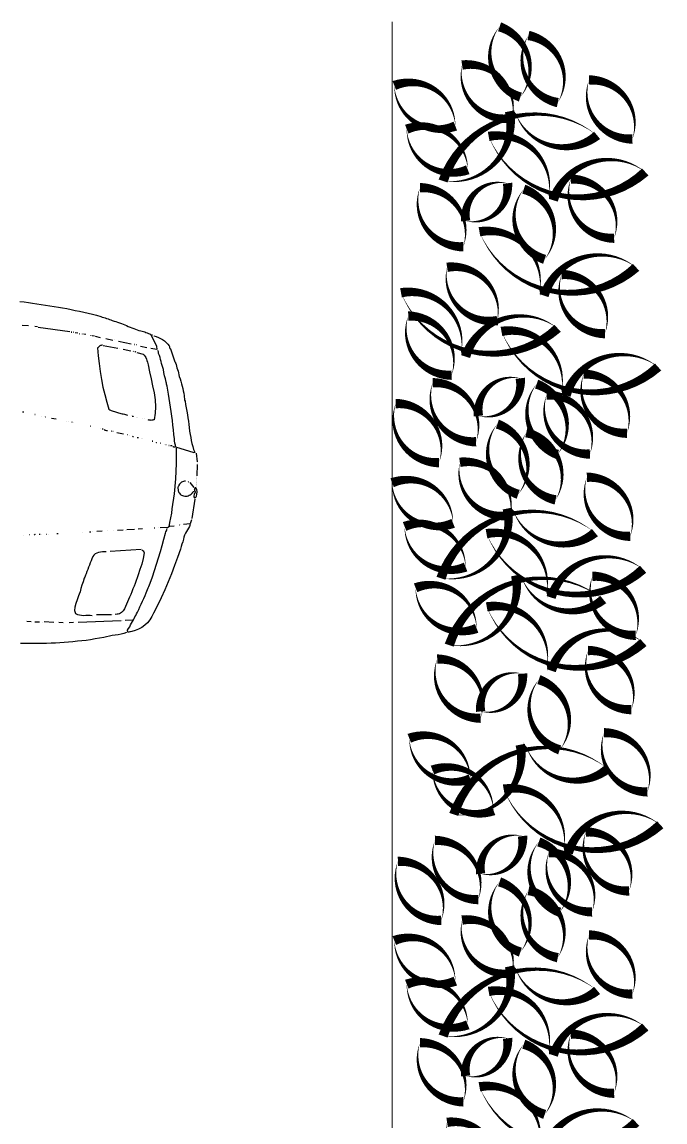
# Model space of a CAD drawing. Header units: metres. Extents: x -45 to 1930, y -347 to 488.
# Drawn here: x 57.05 to 60.46, y 97.55 to 103.38 of the extents above; entities that cross this region are included whole.
import ezdxf

# ---------------------------------------------------------------- set-up
doc = ezdxf.new("R2010")
doc.units = ezdxf.units.M
doc.linetypes.add('ČERCHOVANÁ', pattern=[25.4, 12.7, -6.35, 0, -6.35])
doc.layers.add('OSA', color=7, linetype='ČERCHOVANÁ')
doc.layers.add('zariz.predmety', color=203, linetype='Continuous')

# ---------------------------------------------------------------- blocks, each defined once
blk = doc.blocks.new('BMW8-PUD')
for p, q in [((0.5387, 0.8727), (0.5614, 0.877)), ((0.5614, 0.877), (0.585, 0.8821)), ((0.585, 0.8821), (0.6078, 0.8864)), ((0.6078, 0.8864), (0.6305, 0.8898)), ((0.6305, 0.8898), (0.6541, 0.8941)), ((0.6541, 0.8941), (0.6769, 0.8976)), ((0.6769, 0.8976), (0.6997, 0.9002)), ((0.6997, 0.9002), (0.7232, 0.9037)), ((0.7232, 0.9037), (0.746, 0.9063)), ((0.746, 0.9063), (0.7688, 0.909)), ((0.7688, 0.909), (0.7924, 0.9108)), ((0.7924, 0.9108), (0.8152, 0.9127)), ((0.8152, 0.9127), (0.838, 0.9153)), ((0.838, 0.9153), (0.8607, 0.9171)), ((0.3347, 0.8163), (0.3502, 0.8213)), ((0.3502, 0.8213), (0.3648, 0.8247)), ((0.3648, 0.8247), (0.3802, 0.8289)), ((0.3802, 0.8289), (0.3949, 0.8331)), ((0.3949, 0.8331), (0.4095, 0.8381)), ((0.4095, 0.8381), (0.4241, 0.8432)), ((0.4241, 0.8432), (0.4468, 0.8499)), ((0.4468, 0.8499), (0.4696, 0.8558)), ((0.4696, 0.8558), (0.4931, 0.8617)), ((0.4931, 0.8617), (0.5159, 0.8676)), ((0.5159, 0.8676), (0.5387, 0.8727)), ((0.2139, 0.7582), (0.2285, 0.7714)), ((0.2285, 0.7714), (0.2447, 0.7821)), ((0.2447, 0.7821), (0.2617, 0.7912)), ((0.2617, 0.7912), (0.2795, 0.7979)), ((0.2795, 0.7979), (0.2852, 0.7996)), ((0.2888, 0.7638), (0.2848, 0.754)), ((0.2852, 0.7996), (0.2901, 0.8012)), ((0.2928, 0.7736), (0.2888, 0.7638)), ((0.2901, 0.8012), (0.295, 0.8021)), ((0.2984, 0.7834), (0.2928, 0.7736)), ((0.295, 0.8021), (0.2999, 0.8038)), ((0.3024, 0.7932), (0.2984, 0.7834)), ((0.2999, 0.8038), (0.3024, 0.7932)), ((0.3063, 0.8063), (0.3201, 0.8121)), ((0.3201, 0.8121), (0.3347, 0.8163)), ((0.3411, 0.7471), (0.5672, 0.7777)), ((0.5916, 0.7803), (0.6144, 0.783)), ((0.6461, 0.7857), (0.6689, 0.7876)), ((0.6958, 0.7894), (0.7471, 0.7915)), ((0.7536, 0.794), (0.7536, 0.794)), ((0.7707, 0.7942), (0.7951, 0.7968)), ((0.8154, 0.797), (0.8382, 0.7972)), ((0.1746, 0.6895), (0.181, 0.709)), ((0.181, 0.709), (0.1898, 0.727)), ((0.1898, 0.727), (0.2011, 0.7434)), ((0.2011, 0.7434), (0.2139, 0.7582)), ((0.2625, 0.7016), (0.2593, 0.6935)), ((0.2665, 0.7106), (0.2625, 0.7016)), ((0.2697, 0.7188), (0.2665, 0.7106)), ((0.2737, 0.7278), (0.2697, 0.7188)), ((0.2769, 0.736), (0.2737, 0.7278)), ((0.2808, 0.745), (0.2769, 0.736)), ((0.2848, 0.754), (0.2808, 0.745)), ((0.2825, 0.7368), (0.3199, 0.7437)), ((0.3346, 0.7455), (0.3346, 0.7455)), ((0.3359, 0.6925), (0.3439, 0.7024)), ((0.3439, 0.7024), (0.3536, 0.7106)), ((0.3536, 0.7106), (0.3593, 0.7123)), ((0.3593, 0.7123), (0.365, 0.714)), ((0.365, 0.714), (0.3699, 0.7148)), ((0.3699, 0.7148), (0.3739, 0.7148)), ((0.3878, 0.7174), (0.3878, 0.7174)), ((0.3943, 0.7199), (0.474, 0.728)), ((0.5074, 0.7324), (0.4959, 0.7331)), ((0.5187, 0.7333), (0.5074, 0.7324)), ((0.5301, 0.735), (0.5187, 0.7333)), ((0.5415, 0.7367), (0.5301, 0.735)), ((0.5529, 0.7376), (0.5415, 0.7367)), ((0.5643, 0.7369), (0.5529, 0.7376)), ((0.5749, 0.7346), (0.5643, 0.7369)), ((0.5855, 0.7306), (0.5749, 0.7346)), ((0.593, 0.7152), (0.5855, 0.7306)), ((0.5932, 0.6973), (0.593, 0.7152)), ((0.1412, 0.6045), (0.1571, 0.6469)), ((0.1571, 0.6469), (0.1746, 0.6895)), ((0.2434, 0.6477), (0.2379, 0.6322)), ((0.249, 0.6624), (0.2434, 0.6477)), ((0.2538, 0.6779), (0.249, 0.6624)), ((0.2593, 0.6935), (0.2538, 0.6779)), ((0.3128, 0.6304), (0.3168, 0.6427)), ((0.3168, 0.6427), (0.3207, 0.6557)), ((0.3207, 0.6557), (0.3247, 0.6688)), ((0.3247, 0.6688), (0.3295, 0.6811)), ((0.3295, 0.6811), (0.3359, 0.6925)), ((0.579, 0.6369), (0.5814, 0.6467)), ((0.5814, 0.6467), (0.5838, 0.6581)), ((0.5838, 0.6581), (0.5885, 0.6777)), ((0.5885, 0.6777), (0.5932, 0.6973)), ((0.1261, 0.5611), (0.1412, 0.6045)), ((0.2228, 0.5856), (0.2181, 0.5685)), ((0.2276, 0.6012), (0.2228, 0.5856)), ((0.2323, 0.6175), (0.2276, 0.6012)), ((0.2379, 0.6322), (0.2323, 0.6175)), ((0.2946, 0.5724), (0.2985, 0.588)), ((0.2985, 0.588), (0.3033, 0.6026)), ((0.3033, 0.6026), (0.308, 0.6182)), ((0.308, 0.6182), (0.3128, 0.6304)), ((0.5666, 0.579), (0.5705, 0.5969)), ((0.5705, 0.5969), (0.5727, 0.6148)), ((0.5727, 0.6148), (0.5767, 0.6263)), ((0.5767, 0.6263), (0.579, 0.6369)), ((0.1127, 0.5171), (0.1261, 0.5611)), ((0.207, 0.5325), (0.1984, 0.4983)), ((0.2102, 0.5416), (0.207, 0.5325)), ((0.2125, 0.5505), (0.2102, 0.5416)), ((0.2149, 0.5595), (0.2125, 0.5505)), ((0.2181, 0.5685), (0.2149, 0.5595)), ((0.278, 0.5112), (0.282, 0.5267)), ((0.282, 0.5267), (0.2859, 0.5422)), ((0.2859, 0.5422), (0.2898, 0.5569)), ((0.2898, 0.5569), (0.2946, 0.5724)), ((0.5516, 0.5226), (0.5532, 0.5284)), ((0.5532, 0.5284), (0.5547, 0.5341)), ((0.5547, 0.5341), (0.5571, 0.5398)), ((0.5571, 0.5398), (0.5618, 0.5594)), ((0.5618, 0.5594), (0.5666, 0.579)), ((0.0866, 0.428), (0.0992, 0.473)), ((0.0992, 0.473), (0.1127, 0.5171)), ((0.1984, 0.4983), (0.1905, 0.4632)), ((0.2679, 0.4663), (0.2741, 0.4957)), ((0.2741, 0.4957), (0.278, 0.5112)), ((0.5335, 0.4565), (0.5366, 0.4688)), ((0.5366, 0.4688), (0.5398, 0.4802)), ((0.5398, 0.4802), (0.5429, 0.4916)), ((0.5429, 0.4916), (0.5469, 0.5038)), ((0.5469, 0.5038), (0.55, 0.5161)), ((0.55, 0.5161), (0.5516, 0.5226)), ((0.0748, 0.3832), (0.0866, 0.428)), ((0.1827, 0.4289), (0.1757, 0.3955)), ((0.1905, 0.4632), (0.1827, 0.4289)), ((0.2554, 0.4059), (0.2608, 0.4361)), ((0.2608, 0.4361), (0.2679, 0.4663)), ((0.5111, 0.4066), (0.5184, 0.4132)), ((0.5184, 0.4132), (0.5232, 0.4214)), ((0.5232, 0.4214), (0.5263, 0.4336)), ((0.5263, 0.4336), (0.5303, 0.4451)), ((0.5303, 0.4451), (0.5335, 0.4565)), ((0.063, 0.3374), (0.0748, 0.3832)), ((0.1687, 0.3612), (0.1616, 0.3278)), ((0.1757, 0.3955), (0.1687, 0.3612)), ((0.254, 0.375), (0.2554, 0.4059)), ((0.2565, 0.3701), (0.254, 0.375)), ((0.2598, 0.3661), (0.2565, 0.3701)), ((0.2639, 0.3637), (0.2598, 0.3661)), ((0.268, 0.3613), (0.2639, 0.3637)), ((0.2721, 0.3597), (0.4347, 0.3864)), ((0.4551, 0.3898), (0.464, 0.3915)), ((0.464, 0.3915), (0.4746, 0.3925)), ((0.4746, 0.3925), (0.4843, 0.395)), ((0.4843, 0.395), (0.4941, 0.3975)), ((0.4941, 0.3975), (0.503, 0.4009)), ((0.503, 0.4009), (0.5111, 0.4066)), ((0.0537, 0.2836), (0.056, 0.2975)), ((0.056, 0.2975), (0.0591, 0.3114)), ((0.0591, 0.3114), (0.0615, 0.3244)), ((0.0615, 0.3244), (0.063, 0.3374)), ((0.1562, 0.2943), (0.1508, 0.2609)), ((0.1616, 0.3278), (0.1562, 0.2943)), ((0.5455, 0.2937), (0.5536, 0.2938)), ((0.5886, 0.2998), (0.5886, 0.2998)), ((0.7179, 0.3189), (0.7196, 0.3189)), ((0.7196, 0.3189), (0.7212, 0.3197)), ((0.7212, 0.3197), (0.722, 0.3198)), ((0.722, 0.3198), (0.7236, 0.3198)), ((0.7692, 0.3259), (0.7692, 0.3259)), ((0.7773, 0.3284), (0.7773, 0.3284)), ((0.7773, 0.3284), (0.7781, 0.3284)), ((0.7781, 0.3284), (0.7789, 0.3284)), ((0.7789, 0.3284), (0.7789, 0.3284)), ((0.8041, 0.3311), (0.8041, 0.3311)), ((0.8123, 0.332), (0.8131, 0.332)), ((0.8131, 0.332), (0.8147, 0.332)), ((0.8147, 0.332), (0.8163, 0.332)), ((0.8163, 0.332), (0.818, 0.332)), ((0.8383, 0.3346), (0.8399, 0.3347)), ((0.8399, 0.3347), (0.8408, 0.3355)), ((0.8408, 0.3355), (0.8424, 0.3355)), ((0.8424, 0.3355), (0.844, 0.3355)), ((0.8684, 0.339), (0.8684, 0.339)), ((0.8684, 0.339), (0.87, 0.339)), ((0.87, 0.339), (0.8708, 0.339)), ((0.8708, 0.339), (0.8708, 0.339)), ((0.9009, 0.3434), (0.9009, 0.3434)), ((0.0362, 0.2329), (0.041, 0.242)), ((0.041, 0.242), (0.045, 0.2518)), ((0.045, 0.2518), (0.049, 0.2616)), ((0.049, 0.2616), (0.0522, 0.2722)), ((0.0522, 0.2722), (0.0537, 0.2836)), ((0.1413, 0.2307), (0.182, 0.2351)), ((0.1453, 0.2421), (0.1445, 0.2364)), ((0.1469, 0.2478), (0.1453, 0.2421)), ((0.1492, 0.2535), (0.1469, 0.2478)), ((0.1508, 0.2609), (0.1492, 0.2535)), ((0.1885, 0.2368), (0.1885, 0.2368)), ((0.2097, 0.2394), (0.2105, 0.2394)), ((0.2105, 0.2394), (0.2113, 0.2402)), ((0.2113, 0.2402), (0.2121, 0.2411)), ((0.2121, 0.2411), (0.2137, 0.2411)), ((0.2747, 0.2506), (0.2966, 0.254)), ((0.317, 0.2567), (0.356, 0.2635)), ((0.3625, 0.266), (0.3625, 0.266)), ((0.3764, 0.267), (0.4056, 0.2705)), ((0.4268, 0.2748), (0.4268, 0.2748)), ((0.4609, 0.2783), (0.4609, 0.2783)), ((0.4869, 0.2826), (0.5146, 0.2878)), ((0.5374, 0.2912), (0.5374, 0.2912)), ((0.0197, 0.1766), (0.0252, 0.1995)), ((0.0252, 0.1995), (0.0601, 0.2063)), ((0.0259, 0.2027), (0.0283, 0.2134)), ((0.0283, 0.2134), (0.0322, 0.2231)), ((0.0322, 0.2231), (0.0362, 0.2329)), ((0.0747, 0.2097), (0.0747, 0.2097)), ((0.0812, 0.2122), (0.0829, 0.2122)), ((0.0812, 0.2122), (0.0812, 0.2122)), ((0.0829, 0.2122), (0.0837, 0.2122)), ((0.0837, 0.2122), (0.0837, 0.2122)), ((0.108, 0.2197), (0.1308, 0.224)), ((0.1298, 0.1532), (0.132, 0.1776)), ((0.132, 0.1776), (0.1351, 0.2021)), ((0.1351, 0.2021), (0.1365, 0.2265)), ((0.1365, 0.2265), (0.1381, 0.2274)), ((0.1381, 0.2274), (0.1389, 0.2282)), ((0.1389, 0.2282), (0.1405, 0.229)), ((0.1405, 0.229), (0.1413, 0.2307)), ((0.0133, 0.0674), (0.0197, 0.1709)), ((0.1259, 0.0489), (0.1292, 0.1288)), ((0.1292, 0.1288), (0.1298, 0.1532)), ((0.0126, 0.0585), (0.0101, 0.0568)), ((0.0158, 0.0593), (0.0126, 0.0585)), ((0.0133, 0.0626), (0.0133, 0.0626)), ((0.0191, 0.0545), (0.0158, 0.0593)), ((0.0062, 0.0389), (0.0055, 0.0267)), ((0.0055, 0.0267), (0.0073, 0.0153)), ((0.0077, 0.0535), (0.0061, 0.0503)), ((0.0061, 0.0503), (0.0062, 0.0389)), ((0.0073, 0.0153), (0.0131, 0.0055)), ((0.0101, 0.0568), (0.0077, 0.0535)), ((0.0131, 0.0055), (0.0131, 0.0055)), ((0.0131, 0.0055), (0.0139, 0.0055)), ((0.0139, 0.0055), (0.0155, 0.0064)), ((0.0139, 0.0055), (0.0139, 0.0055)), ((0.0139, 0.0055), (0.0139, 0.0055)), ((0.0155, 0.0064), (0.0171, 0.0072)), ((0.0161, 0.0284), (0.016, 0.0373)), ((0.016, 0.0373), (0.0168, 0.0373)), ((0.0186, 0.0235), (0.0161, 0.0284)), ((0.0168, 0.0373), (0.0176, 0.0373)), ((0.0171, 0.0072), (0.0179, 0.0072)), ((0.0176, 0.0373), (0.0184, 0.0373)), ((0.0179, 0.0072), (0.0195, 0.008)), ((0.0184, 0.0373), (0.0193, 0.0374)), ((0.0202, 0.0186), (0.0186, 0.0235)), ((0.02, 0.0488), (0.0191, 0.0545)), ((0.0193, 0.0374), (0.02, 0.0431)), ((0.0195, 0.008), (0.0203, 0.0137)), ((0.02, 0.0431), (0.02, 0.0488)), ((0.0203, 0.0137), (0.0202, 0.0186)), ((0.0234, 0.0276), (0.0218, 0.026)), ((0.0251, 0.0284), (0.0234, 0.0276)), ((0.0475, -0.0186), (0.0244, 0.0056)), ((0.0267, 0.0293), (0.0251, 0.0284)), ((0.0252, 0.0162), (0.0252, 0.0162)), ((0.0252, 0.0162), (0.0252, 0.0162)), ((0.0252, 0.0162), (0.0252, 0.0154)), ((0.0252, 0.0154), (0.0252, 0.0162)), ((0.0252, 0.0162), (0.0252, 0.0162)), ((0.0252, 0.0162), (0.0252, 0.0162)), ((0.0252, 0.0154), (0.0252, 0.0154)), ((0.0252, 0.0154), (0.0252, 0.0154)), ((0.0275, 0.0301), (0.0267, 0.0293)), ((0.0283, 0.0317), (0.0275, 0.0301)), ((0.0291, 0.0342), (0.0283, 0.0326)), ((0.0283, 0.0326), (0.0283, 0.0317)), ((0.0307, 0.0367), (0.0291, 0.0342)), ((0.0347, 0.0416), (0.0307, 0.0367)), ((0.0395, 0.0457), (0.0347, 0.0416)), ((0.0444, 0.049), (0.0395, 0.0457)), ((0.0501, 0.0523), (0.0444, 0.049)), ((0.055, 0.054), (0.0501, 0.0523)), ((0.0615, 0.0548), (0.055, 0.054)), ((0.0679, 0.0557), (0.0615, 0.0548)), ((0.0745, 0.055), (0.0679, 0.0557)), ((0.0802, 0.0542), (0.0745, 0.055)), ((0.0851, 0.0526), (0.0802, 0.0542)), ((0.09, 0.0502), (0.0851, 0.0526)), ((0.0941, 0.047), (0.09, 0.0502)), ((0.0974, 0.0429), (0.0941, 0.047)), ((0.1007, 0.0389), (0.0974, 0.0429)), ((0.1032, 0.0348), (0.1007, 0.0389)), ((0.1056, 0.0308), (0.1032, 0.0348)), ((0.1043, -0.0001), (0.1051, 0.0039)), ((0.1051, 0.0039), (0.1067, 0.0072)), ((0.1099, 0.0121), (0.1056, 0.0308)), ((0.1067, 0.0072), (0.1083, 0.0097)), ((0.1083, 0.0097), (0.1099, 0.0121)), ((0.1266, -0.0317), (0.1259, 0.0489)), ((0.0131, -0.001), (0.0131, -0.001)), ((0.0131, -0.0042), (0.0131, -0.0042)), ((0.0132, -0.0091), (0.0132, -0.0091)), ((0.0132, -0.0124), (0.0132, -0.0124)), ((0.0132, -0.0164), (0.0132, -0.0164)), ((0.0133, -0.0214), (0.0133, -0.0214)), ((0.0133, -0.0246), (0.0133, -0.0246)), ((0.0134, -0.0295), (0.0134, -0.0295)), ((0.0134, -0.0327), (0.0134, -0.0327)), ((0.0134, -0.0368), (0.0134, -0.0368)), ((0.0135, -0.0417), (0.0135, -0.0417)), ((0.0135, -0.0449), (0.0135, -0.0449)), ((0.0135, -0.0498), (0.0135, -0.0498)), ((0.0136, -0.0531), (0.0136, -0.0531)), ((0.019, -0.1182), (0.0144, -0.0572)), ((0.0548, -0.0218), (0.054, -0.0218)), ((0.054, -0.0218), (0.054, -0.0218)), ((0.054, -0.0218), (0.054, -0.0218)), ((0.054, -0.0218), (0.0548, -0.0218)), ((0.0548, -0.0218), (0.0548, -0.0218)), ((0.0548, -0.0218), (0.0548, -0.0218)), ((0.0548, -0.0218), (0.0548, -0.0218)), ((0.0548, -0.0218), (0.0548, -0.0218)), ((0.0621, -0.0217), (0.0621, -0.0217)), ((0.0719, -0.0241), (0.0776, -0.0224)), ((0.0776, -0.0224), (0.0825, -0.0207)), ((0.0825, -0.0207), (0.0874, -0.0182)), ((0.0874, -0.0182), (0.0922, -0.0157)), ((0.0922, -0.0157), (0.0955, -0.0124)), ((0.0955, -0.0124), (0.0995, -0.0083)), ((0.0995, -0.0083), (0.1019, -0.0042)), ((0.1019, -0.0042), (0.1043, -0.0001)), ((0.1305, -0.1123), (0.1266, -0.0317)), ((0.1378, -0.1929), (0.1305, -0.1123)), ((0.0191, -0.1231), (0.0191, -0.1231)), ((0.0191, -0.1263), (0.0191, -0.1263)), ((0.0301, -0.1775), (0.02, -0.1312)), ((0.0318, -0.1816), (0.0318, -0.1816)), ((0.0318, -0.1816), (0.0326, -0.1816)), ((0.0326, -0.1816), (0.0327, -0.1824)), ((0.0327, -0.1824), (0.0327, -0.1824)), ((0.0375, -0.1807), (0.0391, -0.1799)), ((0.0375, -0.1815), (0.0375, -0.1807)), ((0.045, -0.1953), (0.0375, -0.1815)), ((0.0391, -0.1799), (0.0399, -0.1791)), ((0.0399, -0.1791), (0.0408, -0.1783)), ((0.0408, -0.1783), (0.1403, -0.1985)), ((0.0508, -0.2099), (0.045, -0.1953)), ((0.0566, -0.2253), (0.0508, -0.2099)), ((0.0617, -0.2408), (0.0566, -0.2253)), ((0.1403, -0.1985), (0.1436, -0.2091)), ((0.1436, -0.2091), (0.147, -0.2197)), ((0.1484, -0.1993), (0.146, -0.2001)), ((0.147, -0.2197), (0.1495, -0.231)), ((0.1517, -0.1993), (0.1484, -0.1993)), ((0.1495, -0.231), (0.1521, -0.2416)), ((0.155, -0.2), (0.1517, -0.1993)), ((0.1566, -0.2009), (0.155, -0.2)), ((0.1607, -0.2033), (0.1688, -0.2032)), ((0.1762, -0.2039), (0.1753, -0.2039)), ((0.1753, -0.2039), (0.1753, -0.2039)), ((0.1753, -0.2039), (0.1753, -0.2039)), ((0.1753, -0.2039), (0.1762, -0.2039)), ((0.177, -0.2039), (0.1762, -0.2039)), ((0.1762, -0.2039), (0.177, -0.2039)), ((0.177, -0.2039), (0.177, -0.2039)), ((0.177, -0.2039), (0.177, -0.2039)), ((0.1917, -0.2062), (0.1917, -0.2062)), ((0.1917, -0.2062), (0.1925, -0.2062)), ((0.1925, -0.2062), (0.1933, -0.2062)), ((0.1933, -0.2062), (0.1933, -0.2062)), ((0.2014, -0.2086), (0.2006, -0.2086)), ((0.2006, -0.2086), (0.2006, -0.2086)), ((0.2006, -0.2086), (0.2006, -0.2086)), ((0.2006, -0.2086), (0.2014, -0.2086)), ((0.2014, -0.2086), (0.2014, -0.2086)), ((0.2014, -0.2086), (0.2014, -0.2086)), ((0.2014, -0.2086), (0.2014, -0.2086)), ((0.2014, -0.2086), (0.2014, -0.2086)), ((0.2243, -0.2125), (0.2235, -0.2125)), ((0.2235, -0.2125), (0.2235, -0.2125)), ((0.2235, -0.2125), (0.2235, -0.2125)), ((0.2235, -0.2125), (0.2243, -0.2125)), ((0.2243, -0.2125), (0.2243, -0.2125)), ((0.2243, -0.2125), (0.2243, -0.2125)), ((0.2243, -0.2125), (0.2243, -0.2125)), ((0.2243, -0.2125), (0.2243, -0.2125)), ((0.2463, -0.2139), (0.2447, -0.2139)), ((0.2447, -0.2139), (0.2447, -0.2139)), ((0.2471, -0.2147), (0.2463, -0.2139)), ((0.2471, -0.2147), (0.2471, -0.2147)), ((0.2667, -0.2178), (0.2651, -0.2178)), ((0.2651, -0.2178), (0.2651, -0.2178)), ((0.2651, -0.2178), (0.2651, -0.2178)), ((0.2651, -0.2178), (0.2667, -0.2178)), ((0.2675, -0.2178), (0.2667, -0.2178)), ((0.2667, -0.2178), (0.2675, -0.2178)), ((0.2675, -0.2178), (0.2675, -0.2178)), ((0.2675, -0.2178), (0.2675, -0.2178)), ((0.3181, -0.2255), (0.3181, -0.2255)), ((0.3262, -0.2278), (0.3254, -0.2278)), ((0.3254, -0.2278), (0.3254, -0.2278)), ((0.3254, -0.2278), (0.3254, -0.2278)), ((0.3254, -0.2278), (0.3262, -0.2278)), ((0.3262, -0.2278), (0.3262, -0.2278)), ((0.3262, -0.2278), (0.3262, -0.2278)), ((0.3262, -0.2278), (0.3262, -0.2278)), ((0.3262, -0.2278), (0.3262, -0.2278)), ((0.3442, -0.2301), (0.3417, -0.2301)), ((0.3458, -0.2301), (0.3442, -0.2301)), ((0.3474, -0.2301), (0.3458, -0.2301)), ((0.3491, -0.2301), (0.3474, -0.2301)), ((0.3711, -0.2331), (0.3694, -0.2331)), ((0.3727, -0.2331), (0.3711, -0.2331)), ((0.3735, -0.2339), (0.3727, -0.2331)), ((0.0659, -0.257), (0.0617, -0.2408)), ((0.0701, -0.2733), (0.0659, -0.257)), ((0.0752, -0.2903), (0.0701, -0.2733)), ((0.0794, -0.3082), (0.0752, -0.2903)), ((0.1521, -0.2416), (0.1564, -0.2652)), ((0.1564, -0.2652), (0.1615, -0.2896)), ((0.1615, -0.2896), (0.1666, -0.3131)), ((0.3752, -0.2339), (0.3735, -0.2339)), ((0.3931, -0.237), (0.3923, -0.237)), ((0.3923, -0.237), (0.3923, -0.237)), ((0.3923, -0.237), (0.3923, -0.237)), ((0.3923, -0.237), (0.3931, -0.237)), ((0.3931, -0.237), (0.3931, -0.237)), ((0.3931, -0.237), (0.3931, -0.237)), ((0.3931, -0.237), (0.3931, -0.237)), ((0.3931, -0.237), (0.3931, -0.237)), ((0.4013, -0.2394), (0.4013, -0.2394)), ((0.4013, -0.2394), (0.4021, -0.2394)), ((0.4021, -0.2394), (0.4029, -0.2393)), ((0.4029, -0.2393), (0.4029, -0.2393)), ((0.4583, -0.2454), (0.4233, -0.2416)), ((0.4787, -0.2492), (0.4787, -0.2492)), ((0.4787, -0.2492), (0.4804, -0.2492)), ((0.4804, -0.2492), (0.4812, -0.2492)), ((0.4812, -0.2492), (0.4812, -0.2492)), ((0.4893, -0.2508), (0.4885, -0.2508)), ((0.4885, -0.2508), (0.4885, -0.2508)), ((0.4885, -0.2508), (0.4885, -0.2508)), ((0.4885, -0.2508), (0.4893, -0.2508)), ((0.4893, -0.2508), (0.4893, -0.2508)), ((0.4893, -0.2508), (0.4893, -0.2508)), ((0.4893, -0.2508), (0.4893, -0.2508)), ((0.4893, -0.2508), (0.4893, -0.2508)), ((0.5146, -0.2522), (0.5097, -0.2522)), ((0.5195, -0.2521), (0.5146, -0.2522)), ((0.5235, -0.2529), (0.5195, -0.2521)), ((0.5276, -0.2553), (0.5235, -0.2529)), ((0.5325, -0.2561), (0.5333, -0.2561)), ((0.5333, -0.2561), (0.535, -0.2561)), ((0.535, -0.2561), (0.5366, -0.2561)), ((0.5366, -0.2561), (0.5382, -0.256)), ((0.5456, -0.2584), (0.5448, -0.2584)), ((0.5448, -0.2584), (0.5448, -0.2584)), ((0.5448, -0.2584), (0.5448, -0.2584)), ((0.5448, -0.2584), (0.5456, -0.2584)), ((0.5456, -0.2584), (0.5456, -0.2584)), ((0.5456, -0.2584), (0.5456, -0.2584)), ((0.5456, -0.2584), (0.5456, -0.2584)), ((0.5456, -0.2584), (0.5456, -0.2584)), ((0.601, -0.2661), (0.6002, -0.2661)), ((0.6002, -0.2661), (0.6002, -0.2661)), ((0.6002, -0.2661), (0.6002, -0.2661)), ((0.6002, -0.2661), (0.601, -0.2661)), ((0.601, -0.2661), (0.601, -0.2661)), ((0.601, -0.2661), (0.601, -0.2661)), ((0.601, -0.2661), (0.601, -0.2661)), ((0.601, -0.2661), (0.601, -0.2661)), ((0.6931, -0.275), (0.6931, -0.275)), ((0.7005, -0.2774), (0.6997, -0.2774)), ((0.6997, -0.2774), (0.6997, -0.2774)), ((0.6997, -0.2774), (0.6997, -0.2774)), ((0.6997, -0.2774), (0.7005, -0.2774)), ((0.7013, -0.2774), (0.7005, -0.2774)), ((0.7005, -0.2774), (0.7013, -0.2774)), ((0.7013, -0.2774), (0.7013, -0.2774)), ((0.7013, -0.2774), (0.7013, -0.2774)), ((0.7217, -0.2796), (0.7217, -0.2796)), ((0.729, -0.2804), (0.7282, -0.2804)), ((0.7282, -0.2804), (0.7282, -0.2804)), ((0.7282, -0.2804), (0.7282, -0.2804)), ((0.7282, -0.2804), (0.729, -0.2804)), ((0.729, -0.2804), (0.729, -0.2804)), ((0.729, -0.2804), (0.729, -0.2804)), ((0.729, -0.2804), (0.729, -0.2804)), ((0.729, -0.2804), (0.729, -0.2804)), ((0.8105, -0.2886), (0.7869, -0.2872)), ((0.0828, -0.3245), (0.0794, -0.3082)), ((0.087, -0.3415), (0.0828, -0.3245)), ((0.0912, -0.3586), (0.087, -0.3415)), ((0.1666, -0.3131), (0.1717, -0.3367)), ((0.1717, -0.3367), (0.1776, -0.3603)), ((0.2656, -0.3668), (0.2686, -0.3326)), ((0.2686, -0.3326), (0.2726, -0.3309)), ((0.2726, -0.3309), (0.2758, -0.3293)), ((0.2758, -0.3293), (0.2799, -0.3284)), ((0.2799, -0.3284), (0.284, -0.3276)), ((0.284, -0.3276), (0.2881, -0.3275)), ((0.2881, -0.3275), (0.2921, -0.3275)), ((0.2921, -0.3275), (0.2962, -0.3282)), ((0.2962, -0.3282), (0.3003, -0.3282)), ((0.3223, -0.3321), (0.3215, -0.3321)), ((0.3215, -0.3321), (0.3215, -0.3321)), ((0.3215, -0.3321), (0.3215, -0.3321)), ((0.3215, -0.3321), (0.3223, -0.3321)), ((0.3223, -0.3321), (0.3223, -0.3321)), ((0.3223, -0.3321), (0.3223, -0.3321)), ((0.3223, -0.3321), (0.3223, -0.3321)), ((0.3223, -0.3321), (0.3223, -0.3321)), ((0.3304, -0.3336), (0.3304, -0.3336)), ((0.3557, -0.3351), (0.3557, -0.3351)), ((0.363, -0.3374), (0.3622, -0.3374)), ((0.3622, -0.3374), (0.3622, -0.3374)), ((0.3622, -0.3374), (0.3622, -0.3374)), ((0.3622, -0.3374), (0.363, -0.3374)), ((0.363, -0.3374), (0.363, -0.3374)), ((0.363, -0.3374), (0.363, -0.3374)), ((0.363, -0.3374), (0.363, -0.3374)), ((0.363, -0.3374), (0.363, -0.3374)), ((0.3818, -0.3397), (0.3802, -0.3389)), ((0.3834, -0.3397), (0.3818, -0.3397)), ((0.3843, -0.3397), (0.3834, -0.3397)), ((0.3859, -0.3405), (0.3843, -0.3397)), ((0.3908, -0.3412), (0.3908, -0.3412)), ((0.4128, -0.3435), (0.412, -0.3435)), ((0.4136, -0.3435), (0.4128, -0.3435)), ((0.4152, -0.3435), (0.4136, -0.3435)), ((0.4169, -0.3443), (0.4152, -0.3435)), ((0.4226, -0.345), (0.4169, -0.3443)), ((0.4283, -0.3458), (0.4226, -0.345)), ((0.4348, -0.3474), (0.4283, -0.3458)), ((0.4405, -0.3481), (0.4348, -0.3474)), ((0.447, -0.3489), (0.4405, -0.3481)), ((0.4527, -0.3497), (0.447, -0.3489)), ((0.4593, -0.3504), (0.4527, -0.3497)), ((0.8448, -0.2924), (0.844, -0.2924)), ((0.844, -0.2924), (0.844, -0.2924)), ((0.8456, -0.2932), (0.8448, -0.2924)), ((0.8456, -0.2932), (0.8456, -0.2932)), ((0.8497, -0.294), (0.8497, -0.294)), ((0.8651, -0.2938), (0.8651, -0.2938)), ((0.9002, -0.2992), (0.8994, -0.2992)), ((0.8994, -0.2992), (0.8994, -0.2992)), ((0.8994, -0.2992), (0.8994, -0.2992)), ((0.8994, -0.2992), (0.9002, -0.2992)), ((0.9002, -0.2992), (0.9002, -0.2992)), ((0.9002, -0.2992), (0.9002, -0.2992)), ((0.9002, -0.2992), (0.9002, -0.2992)), ((0.9002, -0.2992), (0.9002, -0.2992)), ((0.9605, -0.306), (0.9679, -0.3059)), ((0.0955, -0.3757), (0.0912, -0.3586)), ((0.1005, -0.3935), (0.0955, -0.3757)), ((0.1055, -0.4106), (0.1005, -0.3935)), ((0.1776, -0.3603), (0.1827, -0.3839)), ((0.1827, -0.3839), (0.1886, -0.4074)), ((0.1886, -0.4074), (0.1945, -0.4302)), ((0.2675, -0.4018), (0.2656, -0.3668)), ((0.2736, -0.4376), (0.2675, -0.4018)), ((0.465, -0.3512), (0.4593, -0.3504)), ((0.4707, -0.3536), (0.465, -0.3512)), ((0.4764, -0.3552), (0.4707, -0.3536)), ((0.4821, -0.3559), (0.4764, -0.3552)), ((0.4886, -0.3575), (0.4821, -0.3559)), ((0.4943, -0.3582), (0.4886, -0.3575)), ((0.5009, -0.3598), (0.4943, -0.3582)), ((0.5066, -0.3622), (0.5009, -0.3598)), ((0.5132, -0.3654), (0.5066, -0.3622)), ((0.5281, -0.4019), (0.5132, -0.3654)), ((0.5423, -0.4401), (0.5281, -0.4019)), ((0.1098, -0.4285), (0.1055, -0.4106)), ((0.114, -0.4456), (0.1098, -0.4285)), ((0.1173, -0.452), (0.114, -0.4456)), ((0.119, -0.4594), (0.1173, -0.452)), ((0.1207, -0.4666), (0.119, -0.4594)), ((0.1224, -0.474), (0.1207, -0.4666)), ((0.1945, -0.4302), (0.2004, -0.4521)), ((0.2004, -0.4521), (0.2055, -0.474)), ((0.2828, -0.4742), (0.2736, -0.4376)), ((0.5557, -0.479), (0.5423, -0.4401)), ((0.1258, -0.487), (0.1224, -0.474)), ((0.13, -0.5), (0.1258, -0.487)), ((0.1333, -0.5121), (0.13, -0.5)), ((0.1375, -0.5243), (0.1333, -0.5121)), ((0.1425, -0.5365), (0.1375, -0.5243)), ((0.2055, -0.474), (0.2114, -0.4952)), ((0.2114, -0.4952), (0.2165, -0.5163)), ((0.2165, -0.5163), (0.2189, -0.5211)), ((0.2189, -0.5211), (0.2206, -0.5268)), ((0.2938, -0.5107), (0.2828, -0.4742)), ((0.3055, -0.5473), (0.2938, -0.5107)), ((0.5675, -0.5188), (0.5557, -0.479)), ((0.5784, -0.5603), (0.5675, -0.5188)), ((0.1467, -0.5487), (0.1425, -0.5365)), ((0.1517, -0.5609), (0.1467, -0.5487)), ((0.1575, -0.573), (0.1517, -0.5609)), ((0.16, -0.5828), (0.1575, -0.573)), ((0.1634, -0.5917), (0.16, -0.5828)), ((0.2206, -0.5268), (0.2223, -0.5317)), ((0.2223, -0.5317), (0.2239, -0.5366)), ((0.2239, -0.5366), (0.2298, -0.5536)), ((0.2298, -0.5536), (0.2357, -0.5699)), ((0.2357, -0.5699), (0.2415, -0.5861)), ((0.3172, -0.583), (0.3055, -0.5473)), ((0.3273, -0.6187), (0.3172, -0.583)), ((0.5877, -0.6009), (0.5784, -0.5603)), ((0.1667, -0.6006), (0.1634, -0.5917)), ((0.1701, -0.6095), (0.1667, -0.6006)), ((0.1742, -0.6176), (0.1701, -0.6095)), ((0.1775, -0.6266), (0.1742, -0.6176)), ((0.1809, -0.6355), (0.1775, -0.6266)), ((0.1842, -0.6444), (0.1809, -0.6355)), ((0.2415, -0.5861), (0.2449, -0.6032)), ((0.2449, -0.6032), (0.2499, -0.6129)), ((0.2499, -0.6129), (0.254, -0.6226)), ((0.254, -0.6226), (0.2574, -0.6332)), ((0.2574, -0.6332), (0.2616, -0.6437)), ((0.3306, -0.626), (0.3273, -0.6187)), ((0.3331, -0.6333), (0.3306, -0.626)), ((0.3365, -0.6414), (0.3331, -0.6333)), ((0.339, -0.6487), (0.3365, -0.6414)), ((0.5963, -0.6424), (0.5877, -0.6009)), ((0.185, -0.6452), (0.1842, -0.6444)), ((0.1867, -0.6469), (0.185, -0.6452)), ((0.1875, -0.6477), (0.1867, -0.6469)), ((0.1883, -0.6485), (0.1875, -0.6477)), ((0.2182, -0.715), (0.1883, -0.6485)), ((0.2616, -0.6437), (0.2649, -0.6543)), ((0.2649, -0.6543), (0.2691, -0.6649)), ((0.2691, -0.6649), (0.2733, -0.6746)), ((0.2733, -0.6746), (0.2782, -0.6843)), ((0.2782, -0.6843), (0.2791, -0.6892)), ((0.2791, -0.6892), (0.2807, -0.6932)), ((0.2807, -0.6932), (0.2824, -0.6965)), ((0.2824, -0.6965), (0.2849, -0.7005)), ((0.3431, -0.6561), (0.339, -0.6487)), ((0.3473, -0.6625), (0.3431, -0.6561)), ((0.353, -0.6682), (0.3473, -0.6625)), ((0.3604, -0.673), (0.353, -0.6682)), ((0.3946, -0.6792), (0.3604, -0.673)), ((0.3995, -0.6808), (0.4012, -0.6808)), ((0.4012, -0.6808), (0.402, -0.6807)), ((0.402, -0.6807), (0.4036, -0.6807)), ((0.4036, -0.6807), (0.4052, -0.6807)), ((0.4134, -0.6831), (0.4118, -0.6831)), ((0.4118, -0.6831), (0.4118, -0.6831)), ((0.4118, -0.6831), (0.4118, -0.6831)), ((0.4118, -0.6831), (0.4134, -0.6831)), ((0.4142, -0.6831), (0.4134, -0.6831)), ((0.4134, -0.6831), (0.4142, -0.6831)), ((0.4142, -0.6831), (0.4142, -0.6831)), ((0.4142, -0.6831), (0.4142, -0.6831)), ((0.468, -0.6891), (0.4273, -0.6846)), ((0.4851, -0.6898), (0.4851, -0.6898)), ((0.5748, -0.6979), (0.4957, -0.6921)), ((0.5781, -0.6995), (0.5821, -0.6995)), ((0.5821, -0.6995), (0.5854, -0.6978)), ((0.5854, -0.6978), (0.5894, -0.697)), ((0.5894, -0.697), (0.5927, -0.6945)), ((0.5927, -0.6945), (0.5959, -0.692)), ((0.5959, -0.692), (0.5983, -0.6896)), ((0.6032, -0.683), (0.5963, -0.6424)), ((0.5983, -0.6896), (0.6007, -0.6863)), ((0.6007, -0.6863), (0.6032, -0.683)), ((0.219, -0.715), (0.2182, -0.715)), ((0.2207, -0.7158), (0.219, -0.715)), ((0.2215, -0.7166), (0.2207, -0.7158)), ((0.2223, -0.7174), (0.2215, -0.7166)), ((0.2232, -0.7198), (0.2223, -0.7174)), ((0.224, -0.7231), (0.2232, -0.7198)), ((0.2249, -0.7263), (0.224, -0.7231)), ((0.2265, -0.7296), (0.2249, -0.7263)), ((0.2347, -0.7385), (0.2265, -0.7296)), ((0.2438, -0.7465), (0.2347, -0.7385)), ((0.2536, -0.7537), (0.2438, -0.7465)), ((0.2651, -0.7602), (0.2536, -0.7537)), ((0.2932, -0.7225), (0.289, -0.7046)), ((0.289, -0.7046), (0.3224, -0.7075)), ((0.3288, -0.7808), (0.2932, -0.7225)), ((0.377, -0.7144), (0.3428, -0.7106)), ((0.3999, -0.7182), (0.3999, -0.7182)), ((0.3999, -0.7182), (0.4007, -0.7182)), ((0.4007, -0.7182), (0.4015, -0.7182)), ((0.4015, -0.7182), (0.4015, -0.7182)), ((0.4097, -0.7198), (0.4089, -0.7198)), ((0.4089, -0.7198), (0.4089, -0.7198)), ((0.4089, -0.7198), (0.4089, -0.7198)), ((0.4089, -0.7198), (0.4097, -0.7198)), ((0.4097, -0.7198), (0.4097, -0.7198)), ((0.4097, -0.7198), (0.4097, -0.7198)), ((0.4097, -0.7198), (0.4097, -0.7198)), ((0.4097, -0.7198), (0.4097, -0.7198)), ((0.4969, -0.7296), (0.4276, -0.7213)), ((0.5189, -0.7351), (0.5189, -0.7351)), ((0.5646, -0.7371), (0.5262, -0.7326)), ((0.6216, -0.7431), (0.5955, -0.7401)), ((0.6257, -0.7439), (0.6387, -0.7438)), ((0.6461, -0.7461), (0.6452, -0.7461)), ((0.6452, -0.7461), (0.6461, -0.7461)), ((0.6452, -0.7461), (0.6452, -0.7461)), ((0.6452, -0.7461), (0.6452, -0.7461)), ((0.6461, -0.7461), (0.6461, -0.7461)), ((0.6461, -0.7461), (0.6461, -0.7461)), ((0.6461, -0.7461), (0.6461, -0.7461)), ((0.6461, -0.7461), (0.6461, -0.7461)), ((0.6721, -0.7484), (0.6827, -0.7483)), ((0.6901, -0.749), (0.6893, -0.749)), ((0.6893, -0.749), (0.6893, -0.749)), ((0.6893, -0.749), (0.6893, -0.749)), ((0.6893, -0.749), (0.6901, -0.749)), ((0.6909, -0.749), (0.6901, -0.749)), ((0.6901, -0.749), (0.6909, -0.749)), ((0.6909, -0.749), (0.6909, -0.749)), ((0.6909, -0.749), (0.6909, -0.749)), ((0.7072, -0.7489), (0.7064, -0.7489)), ((0.7064, -0.7489), (0.7064, -0.7489)), ((0.7064, -0.7489), (0.7064, -0.7489)), ((0.7064, -0.7489), (0.7072, -0.7489)), ((0.7072, -0.7489), (0.7072, -0.7489)), ((0.7072, -0.7489), (0.7072, -0.7489)), ((0.7072, -0.7489), (0.7072, -0.7489)), ((0.7072, -0.7489), (0.7072, -0.7489)), ((0.7153, -0.7512), (0.73, -0.7511)), ((0.7382, -0.7535), (0.7374, -0.7535)), ((0.7374, -0.7535), (0.7374, -0.7535)), ((0.7374, -0.7535), (0.7374, -0.7535)), ((0.7374, -0.7535), (0.7382, -0.7535)), ((0.7382, -0.7535), (0.7382, -0.7535)), ((0.7382, -0.7535), (0.7382, -0.7535)), ((0.7382, -0.7535), (0.7382, -0.7535)), ((0.7382, -0.7535), (0.7382, -0.7535)), ((0.7496, -0.7534), (0.7479, -0.7534)), ((0.7479, -0.7534), (0.7479, -0.7534)), ((0.7479, -0.7534), (0.7479, -0.7534)), ((0.7479, -0.7534), (0.7496, -0.7534)), ((0.7504, -0.7533), (0.7496, -0.7534)), ((0.7496, -0.7534), (0.7504, -0.7533)), ((0.7504, -0.7533), (0.7504, -0.7533)), ((0.7504, -0.7533), (0.7504, -0.7533)), ((0.9272, -0.7632), (0.7585, -0.7557)), ((0.2765, -0.7649), (0.2651, -0.7602)), ((0.2879, -0.7697), (0.2765, -0.7649)), ((0.3002, -0.7729), (0.2879, -0.7697)), ((0.3132, -0.776), (0.3002, -0.7729)), ((0.3165, -0.7784), (0.3165, -0.7784)), ((0.3206, -0.7784), (0.3214, -0.7784)), ((0.3214, -0.7784), (0.3222, -0.7784)), ((0.3222, -0.7784), (0.323, -0.7784)), ((0.323, -0.7784), (0.3247, -0.7784)), ((0.3353, -0.7832), (0.3288, -0.7808)), ((0.3419, -0.7855), (0.3353, -0.7832)), ((0.3492, -0.7879), (0.3419, -0.7855)), ((0.3557, -0.7895), (0.3492, -0.7879)), ((0.3623, -0.7911), (0.3557, -0.7895)), ((0.3696, -0.7926), (0.3623, -0.7911)), ((0.3769, -0.7934), (0.3696, -0.7926)), ((0.3843, -0.7949), (0.3769, -0.7934)), ((0.3941, -0.7965), (0.3843, -0.7949)), ((0.4039, -0.7988), (0.3941, -0.7965)), ((0.4128, -0.8012), (0.4039, -0.7988)), ((0.4226, -0.8035), (0.4128, -0.8012)), ((0.4324, -0.8067), (0.4226, -0.8035)), ((0.4422, -0.8099), (0.4324, -0.8067)), ((0.452, -0.8122), (0.4422, -0.8099)), ((0.4618, -0.8154), (0.452, -0.8122)), ((0.4708, -0.8186), (0.4618, -0.8154)), ((0.9313, -0.764), (0.9451, -0.7638)), ((1.0127, -0.7657), (0.9801, -0.766)), ((0.4806, -0.8218), (0.4708, -0.8186)), ((0.4904, -0.8241), (0.4806, -0.8218)), ((0.501, -0.8273), (0.4904, -0.8241)), ((0.5108, -0.8296), (0.501, -0.8273)), ((0.5206, -0.832), (0.5108, -0.8296)), ((0.5304, -0.8335), (0.5206, -0.832)), ((0.541, -0.8351), (0.5304, -0.8335)), ((0.5483, -0.8374), (0.541, -0.8351)), ((0.5549, -0.8398), (0.5483, -0.8374)), ((0.5631, -0.8414), (0.5549, -0.8398)), ((0.5704, -0.8429), (0.5631, -0.8414)), ((0.5785, -0.8453), (0.5704, -0.8429)), ((0.5867, -0.8469), (0.5785, -0.8453)), ((0.5949, -0.8484), (0.5867, -0.8469)), ((0.6022, -0.8508), (0.5949, -0.8484)), ((0.6251, -0.8547), (0.6022, -0.8508)), ((0.6479, -0.8585), (0.6251, -0.8547)), ((0.6715, -0.8616), (0.6479, -0.8585)), ((0.6944, -0.8646), (0.6715, -0.8616)), ((0.7172, -0.8677), (0.6944, -0.8646)), ((0.74, -0.8699), (0.7172, -0.8677)), ((0.7628, -0.873), (0.74, -0.8699)), ((0.7857, -0.8752), (0.7628, -0.873)), ((0.8085, -0.8766), (0.7857, -0.8752)), ((0.8313, -0.8789), (0.8085, -0.8766)), ((0.8541, -0.8803), (0.8313, -0.8789)), ((0.8778, -0.8817), (0.8541, -0.8803)), ((0.9006, -0.8831), (0.8778, -0.8817)), ((0.9234, -0.8845), (0.9006, -0.8831)), ((0.9462, -0.886), (0.9234, -0.8845)), ((0.969, -0.8866), (0.9462, -0.886)), ((0.9918, -0.8872), (0.969, -0.8866)), ((1.0146, -0.8886), (0.9918, -0.8872)), ((1.0374, -0.8892), (1.0146, -0.8886))]:
    blk.add_line(p, q)

msp = doc.modelspace()

# ---------------------------------------------------------------- linework, layer by layer
at = {"layer": 'OSA', "linetype": 'Continuous', "lineweight": 0}
msp.add_line((59.014614, 103.382797), (59.014614, 96.890937), dxfattribs=at)
at = {"layer": 'zariz.predmety', "color": 253, "linetype": 'Continuous', "ltscale": 0.001}
for points in [[(59.694162, 102.984018, 0, 0, 0.52056705), (59.694162, 102.984018, 0, 0.05, 0.52056705), (59.583712, 103.356991, 0, 0.05, 0.52056705), (59.694162, 102.984018, 0.05, 0.05, 0)], [(59.737115, 103.311076, 0, 0, 0.52056705), (59.737115, 103.311076, 0, 0.05, 0.52056705), (59.892567, 102.954505, 0, 0.05, 0.52056705), (59.737115, 103.311076, 0.05, 0.05, 0)], [(59.385057, 103.154228, 0, 0, 0.52056705), (59.385057, 103.154228, 0, 0.05, 0.52056705), (59.651818, 102.871126, 0, 0.05, 0.52056705), (59.385057, 103.154228, 0.05, 0.05, 0)], [(59.349338, 102.830111, 0, 0, 0.52056705), (59.349338, 102.830111, 0, 0.05, 0.52056705), (59.025472, 103.04556, 0, 0.05, 0.52056705), (59.349338, 102.830111, 0.05, 0.05, 0)], [(60.288681, 102.761243, 0, 0, 0.52056705), (60.288681, 102.761243, 0, 0.05, 0.52056705), (60.058737, 103.074984, 0, 0.05, 0.52056705), (60.288681, 102.761243, 0.05, 0.05, 0)], [(59.28447, 102.538741, 0, 0, 0.52056705), (59.28447, 102.538741, 0, 0.05, 0.52056705), (59.636925, 102.908501, 0, 0.05, 0.52056705), (59.667683, 102.900908, 0, 0.05, 0.52056705), (60.101413, 102.780799, 0, 0.05, 0.52056705), (59.28447, 102.538741, 0.05, 0.05, 0)], [(59.415428, 102.598341, 0, 0, 0.52056705), (59.415428, 102.598341, 0, 0.05, 0.52056705), (59.091561, 102.813791, 0, 0.05, 0.52056705), (59.415428, 102.598341, 0.05, 0.05, 0)], [(60.356923, 102.586594, 0, 0, 0.52056705), (60.356923, 102.586594, 0, 0.05, 0.52056705), (59.868561, 102.436763, 0, 0.05, 0.52056705), (59.845459, 102.458443, 0, 0.05, 0.52056705), (59.526087, 102.775538, 0, 0.05, 0.52056705), (60.356923, 102.586594, 0.05, 0.05, 0)], [(60.191658, 102.234999, 0, 0, 0.52056705), (60.191658, 102.234999, 0, 0.05, 0.52056705), (59.961714, 102.54874, 0, 0.05, 0.52056705), (60.191658, 102.234999, 0.05, 0.05, 0)], [(59.161514, 102.503314, 0, 0, 0.52056705), (59.161514, 102.503314, 0, 0.05, 0.52056705), (59.391459, 102.189574, 0, 0.05, 0.52056705), (59.161514, 102.503314, 0.05, 0.05, 0)], [(59.403711, 102.326895, 0, 0, 0.52056705), (59.403711, 102.326895, 0, 0.05, 0.52056705), (59.626004, 102.526605, 0, 0.05, 0.52056705), (59.403711, 102.326895, 0.05, 0.05, 0)], [(59.822992, 102.12261, 0, 0, 0.52056705), (59.822992, 102.12261, 0, 0.05, 0.52056705), (59.712543, 102.495582, 0, 0.05, 0.52056705), (59.822992, 102.12261, 0.05, 0.05, 0)], [(60.308079, 102.080344, 0, 0, 0.52056705), (60.308079, 102.080344, 0, 0.05, 0.52056705), (59.819717, 101.930513, 0, 0.05, 0.52056705), (59.796616, 101.952193, 0, 0.05, 0.52056705), (59.477244, 102.269287, 0, 0.05, 0.52056705), (60.308079, 102.080344, 0.05, 0.05, 0)], [(59.30553, 102.081003, 0, 0, 0.52056705), (59.30553, 102.081003, 0, 0.05, 0.52056705), (59.572291, 101.797902, 0, 0.05, 0.52056705), (59.30553, 102.081003, 0.05, 0.05, 0)], [(60.142815, 101.728749, 0, 0, 0.52056705), (60.142815, 101.728749, 0, 0.05, 0.52056705), (59.91287, 102.04249, 0, 0.05, 0.52056705), (60.142815, 101.728749, 0.05, 0.05, 0)], [(59.891971, 101.756912, 0, 0, 0.52056705), (59.891971, 101.756912, 0, 0.05, 0.52056705), (59.403608, 101.607081, 0, 0.05, 0.52056705), (59.380507, 101.628761, 0, 0.05, 0.52056705), (59.061135, 101.945856, 0, 0.05, 0.52056705), (59.891971, 101.756912, 0.05, 0.05, 0)], [(59.329331, 101.508192, 0, 0, 0.52056705), (59.329331, 101.508192, 0, 0.05, 0.52056705), (59.099386, 101.821933, 0, 0.05, 0.52056705), (59.329331, 101.508192, 0.05, 0.05, 0)], [(60.424865, 101.551699, 0, 0, 0.52056705), (60.424865, 101.551699, 0, 0.05, 0.52056705), (59.936503, 101.401868, 0, 0.05, 0.52056705), (59.913402, 101.423548, 0, 0.05, 0.52056705), (59.59403, 101.740642, 0, 0.05, 0.52056705), (60.424865, 101.551699, 0.05, 0.05, 0)], [(59.471654, 101.292, 0, 0, 0.52056705), (59.471654, 101.292, 0, 0.05, 0.52056705), (59.693946, 101.491709, 0, 0.05, 0.52056705), (59.471654, 101.292, 0.05, 0.05, 0)], [(60.259601, 101.200104, 0, 0, 0.52056705), (60.259601, 101.200104, 0, 0.05, 0.52056705), (60.029656, 101.513845, 0, 0.05, 0.52056705), (60.259601, 101.200104, 0.05, 0.05, 0)], [(59.229457, 101.468419, 0, 0, 0.52056705), (59.229457, 101.468419, 0, 0.05, 0.52056705), (59.459401, 101.154679, 0, 0.05, 0.52056705), (59.229457, 101.468419, 0.05, 0.05, 0)], [(59.890935, 101.087714, 0, 0, 0.52056705), (59.890935, 101.087714, 0, 0.05, 0.52056705), (59.780485, 101.460687, 0, 0.05, 0.52056705), (59.890935, 101.087714, 0.05, 0.05, 0)], [(60.063128, 101.089431, 0, 0, 0.52056705), (60.063128, 101.089431, 0, 0.05, 0.52056705), (59.833184, 101.403172, 0, 0.05, 0.52056705), (60.063128, 101.089431, 0.05, 0.05, 0)], [(59.032984, 101.357747, 0, 0, 0.52056705), (59.032984, 101.357747, 0, 0.05, 0.52056705), (59.262929, 101.044006, 0, 0.05, 0.52056705), (59.032984, 101.357747, 0.05, 0.05, 0)], [(59.682577, 100.875899, 0, 0, 0.52056705), (59.682577, 100.875899, 0, 0.05, 0.52056705), (59.572127, 101.248871, 0, 0.05, 0.52056705), (59.682577, 100.875899, 0.05, 0.05, 0)], [(59.72553, 101.202956, 0, 0, 0.52056705), (59.72553, 101.202956, 0, 0.05, 0.52056705), (59.880983, 100.846386, 0, 0.05, 0.52056705), (59.72553, 101.202956, 0.05, 0.05, 0)], [(59.373473, 101.046108, 0, 0, 0.52056705), (59.373473, 101.046108, 0, 0.05, 0.52056705), (59.640234, 100.763007, 0, 0.05, 0.52056705), (59.373473, 101.046108, 0.05, 0.05, 0)], [(60.277097, 100.653124, 0, 0, 0.52056705), (60.277097, 100.653124, 0, 0.05, 0.52056705), (60.047152, 100.966865, 0, 0.05, 0.52056705), (60.277097, 100.653124, 0.05, 0.05, 0)], [(59.337753, 100.721991, 0, 0, 0.52056705), (59.337753, 100.721991, 0, 0.05, 0.52056705), (59.013887, 100.937441, 0, 0.05, 0.52056705), (59.337753, 100.721991, 0.05, 0.05, 0)], [(59.272885, 100.430621, 0, 0, 0.52056705), (59.272885, 100.430621, 0, 0.05, 0.52056705), (59.62534, 100.800381, 0, 0.05, 0.52056705), (59.656099, 100.792789, 0, 0.05, 0.52056705), (60.089828, 100.67268, 0, 0.05, 0.52056705), (59.272885, 100.430621, 0.05, 0.05, 0)], [(59.403843, 100.490222, 0, 0, 0.52056705), (59.403843, 100.490222, 0, 0.05, 0.52056705), (59.079977, 100.705671, 0, 0.05, 0.52056705), (59.403843, 100.490222, 0.05, 0.05, 0)], [(60.345338, 100.478474, 0, 0, 0.52056705), (60.345338, 100.478474, 0, 0.05, 0.52056705), (59.856976, 100.328643, 0, 0.05, 0.52056705), (59.833874, 100.350324, 0, 0.05, 0.52056705), (59.514502, 100.667418, 0, 0.05, 0.52056705), (60.345338, 100.478474, 0.05, 0.05, 0)], [(59.317017, 100.075919, 0, 0, 0.52056705), (59.317017, 100.075919, 0, 0.05, 0.52056705), (59.669472, 100.445679, 0, 0.05, 0.52056705), (59.70023, 100.438087, 0, 0.05, 0.52056705), (60.133959, 100.317978, 0, 0.05, 0.52056705), (59.317017, 100.075919, 0.05, 0.05, 0)], [(60.306363, 100.127669, 0, 0, 0.52056705), (60.306363, 100.127669, 0, 0.05, 0.52056705), (60.076419, 100.441409, 0, 0.05, 0.52056705), (60.306363, 100.127669, 0.05, 0.05, 0)], [(59.462306, 100.164618, 0, 0, 0.52056705), (59.462306, 100.164618, 0, 0.05, 0.52056705), (59.13844, 100.380068, 0, 0.05, 0.52056705), (59.462306, 100.164618, 0.05, 0.05, 0)], [(60.346817, 100.089778, 0, 0, 0.52056705), (60.346817, 100.089778, 0, 0.05, 0.52056705), (59.858455, 99.939947, 0, 0.05, 0.52056705), (59.835354, 99.961627, 0, 0.05, 0.52056705), (59.515982, 100.278722, 0, 0.05, 0.52056705), (60.346817, 100.089778, 0.05, 0.05, 0)], [(60.283237, 99.733454, 0, 0, 0.52056705), (60.283237, 99.733454, 0, 0.05, 0.52056705), (60.053292, 100.047195, 0, 0.05, 0.52056705), (60.283237, 99.733454, 0.05, 0.05, 0)], [(59.253093, 100.00177, 0, 0, 0.52056705), (59.253093, 100.00177, 0, 0.05, 0.52056705), (59.483037, 99.688029, 0, 0.05, 0.52056705), (59.253093, 100.00177, 0.05, 0.05, 0)], [(59.483404, 99.724207, 0, 0, 0.52056705), (59.483404, 99.724207, 0, 0.05, 0.52056705), (59.705697, 99.923917, 0, 0.05, 0.52056705), (59.483404, 99.724207, 0.05, 0.05, 0)], [(59.902686, 99.519922, 0, 0, 0.52056705), (59.902686, 99.519922, 0, 0.05, 0.52056705), (59.792236, 99.892894, 0, 0.05, 0.52056705), (59.902686, 99.519922, 0.05, 0.05, 0)], [(59.428865, 99.366014, 0, 0, 0.52056705), (59.428865, 99.366014, 0, 0.05, 0.52056705), (59.104999, 99.581464, 0, 0.05, 0.52056705), (59.428865, 99.366014, 0.05, 0.05, 0)], [(60.368208, 99.297147, 0, 0, 0.52056705), (60.368208, 99.297147, 0, 0.05, 0.52056705), (60.138264, 99.610888, 0, 0.05, 0.52056705), (60.368208, 99.297147, 0.05, 0.05, 0)], [(59.341141, 99.177574, 0, 0, 0.52056705), (59.341141, 99.177574, 0, 0.05, 0.52056705), (59.693596, 99.547334, 0, 0.05, 0.52056705), (59.724354, 99.539741, 0, 0.05, 0.52056705), (60.158084, 99.419632, 0, 0.05, 0.52056705), (59.341141, 99.177574, 0.05, 0.05, 0)], [(59.551939, 99.197337, 0, 0, 0.52056705), (59.551939, 99.197337, 0, 0.05, 0.52056705), (59.228073, 99.412787, 0, 0.05, 0.52056705), (59.551939, 99.197337, 0.05, 0.05, 0)], [(60.43645, 99.122497, 0, 0, 0.52056705), (60.43645, 99.122497, 0, 0.05, 0.52056705), (59.948088, 98.972666, 0, 0.05, 0.52056705), (59.924986, 98.994347, 0, 0.05, 0.52056705), (59.605614, 99.311441, 0, 0.05, 0.52056705), (60.43645, 99.122497, 0.05, 0.05, 0)], [(59.241041, 99.039218, 0, 0, 0.52056705), (59.241041, 99.039218, 0, 0.05, 0.52056705), (59.470986, 98.725477, 0, 0.05, 0.52056705), (59.241041, 99.039218, 0.05, 0.05, 0)], [(59.483238, 98.862798, 0, 0, 0.52056705), (59.483238, 98.862798, 0, 0.05, 0.52056705), (59.705531, 99.062508, 0, 0.05, 0.52056705), (59.483238, 98.862798, 0.05, 0.05, 0)], [(59.902519, 98.658513, 0, 0, 0.52056705), (59.902519, 98.658513, 0, 0.05, 0.52056705), (59.79207, 99.031486, 0, 0.05, 0.52056705), (59.902519, 98.658513, 0.05, 0.05, 0)], [(60.271185, 98.770903, 0, 0, 0.52056705), (60.271185, 98.770903, 0, 0.05, 0.52056705), (60.041241, 99.084643, 0, 0.05, 0.52056705), (60.271185, 98.770903, 0.05, 0.05, 0)], [(60.074713, 98.66023, 0, 0, 0.52056705), (60.074713, 98.66023, 0, 0.05, 0.52056705), (59.844768, 98.973971, 0, 0.05, 0.52056705), (60.074713, 98.66023, 0.05, 0.05, 0)], [(59.044569, 98.928545, 0, 0, 0.52056705), (59.044569, 98.928545, 0, 0.05, 0.52056705), (59.274513, 98.614804, 0, 0.05, 0.52056705), (59.044569, 98.928545, 0.05, 0.05, 0)], [(59.694162, 98.446697, 0, 0, 0.52056705), (59.694162, 98.446697, 0, 0.05, 0.52056705), (59.583712, 98.81967, 0, 0.05, 0.52056705), (59.694162, 98.446697, 0.05, 0.05, 0)], [(59.737115, 98.773754, 0, 0, 0.52056705), (59.737115, 98.773754, 0, 0.05, 0.52056705), (59.892567, 98.417184, 0, 0.05, 0.52056705), (59.737115, 98.773754, 0.05, 0.05, 0)], [(59.385057, 98.616906, 0, 0, 0.52056705), (59.385057, 98.616906, 0, 0.05, 0.52056705), (59.651818, 98.333805, 0, 0.05, 0.52056705), (59.385057, 98.616906, 0.05, 0.05, 0)], [(59.349338, 98.29279, 0, 0, 0.52056705), (59.349338, 98.29279, 0, 0.05, 0.52056705), (59.025472, 98.508239, 0, 0.05, 0.52056705), (59.349338, 98.29279, 0.05, 0.05, 0)], [(60.288681, 98.223922, 0, 0, 0.52056705), (60.288681, 98.223922, 0, 0.05, 0.52056705), (60.058737, 98.537663, 0, 0.05, 0.52056705), (60.288681, 98.223922, 0.05, 0.05, 0)], [(59.28447, 98.001419, 0, 0, 0.52056705), (59.28447, 98.001419, 0, 0.05, 0.52056705), (59.636925, 98.37118, 0, 0.05, 0.52056705), (59.667683, 98.363587, 0, 0.05, 0.52056705), (60.101413, 98.243478, 0, 0.05, 0.52056705), (59.28447, 98.001419, 0.05, 0.05, 0)], [(59.415428, 98.06102, 0, 0, 0.52056705), (59.415428, 98.06102, 0, 0.05, 0.52056705), (59.091561, 98.276469, 0, 0.05, 0.52056705), (59.415428, 98.06102, 0.05, 0.05, 0)], [(60.356923, 98.049273, 0, 0, 0.52056705), (60.356923, 98.049273, 0, 0.05, 0.52056705), (59.868561, 97.899442, 0, 0.05, 0.52056705), (59.845459, 97.921122, 0, 0.05, 0.52056705), (59.526087, 98.238216, 0, 0.05, 0.52056705), (60.356923, 98.049273, 0.05, 0.05, 0)], [(59.403711, 97.789574, 0, 0, 0.52056705), (59.403711, 97.789574, 0, 0.05, 0.52056705), (59.626004, 97.989283, 0, 0.05, 0.52056705), (59.403711, 97.789574, 0.05, 0.05, 0)], [(60.191658, 97.697678, 0, 0, 0.52056705), (60.191658, 97.697678, 0, 0.05, 0.52056705), (59.961714, 98.011419, 0, 0.05, 0.52056705), (60.191658, 97.697678, 0.05, 0.05, 0)], [(59.161514, 97.965993, 0, 0, 0.52056705), (59.161514, 97.965993, 0, 0.05, 0.52056705), (59.391459, 97.652252, 0, 0.05, 0.52056705), (59.161514, 97.965993, 0.05, 0.05, 0)], [(59.822992, 97.585288, 0, 0, 0.52056705), (59.822992, 97.585288, 0, 0.05, 0.52056705), (59.712543, 97.958261, 0, 0.05, 0.52056705), (59.822992, 97.585288, 0.05, 0.05, 0)], [(60.308079, 97.543022, 0, 0, 0.52056705), (60.308079, 97.543022, 0, 0.05, 0.52056705), (59.819717, 97.393191, 0, 0.05, 0.52056705), (59.796616, 97.414872, 0, 0.05, 0.52056705), (59.477244, 97.731966, 0, 0.05, 0.52056705), (60.308079, 97.543022, 0.05, 0.05, 0)], [(59.30553, 97.543682, 0, 0, 0.52056705), (59.30553, 97.543682, 0, 0.05, 0.52056705), (59.572291, 97.260581, 0, 0.05, 0.52056705), (59.30553, 97.543682, 0.05, 0.05, 0)]]:
    msp.add_lwpolyline(points, format="xyseb", close=True, dxfattribs=at)

# ---------------------------------------------------------------- block references
at = {"linetype": 'Continuous', "lineweight": 0, "rotation": 174.5233982285163}
msp.add_blockref('BMW8-PUD', (57.987077, 100.9154), dxfattribs=at)

doc.saveas('drawing.dxf')
